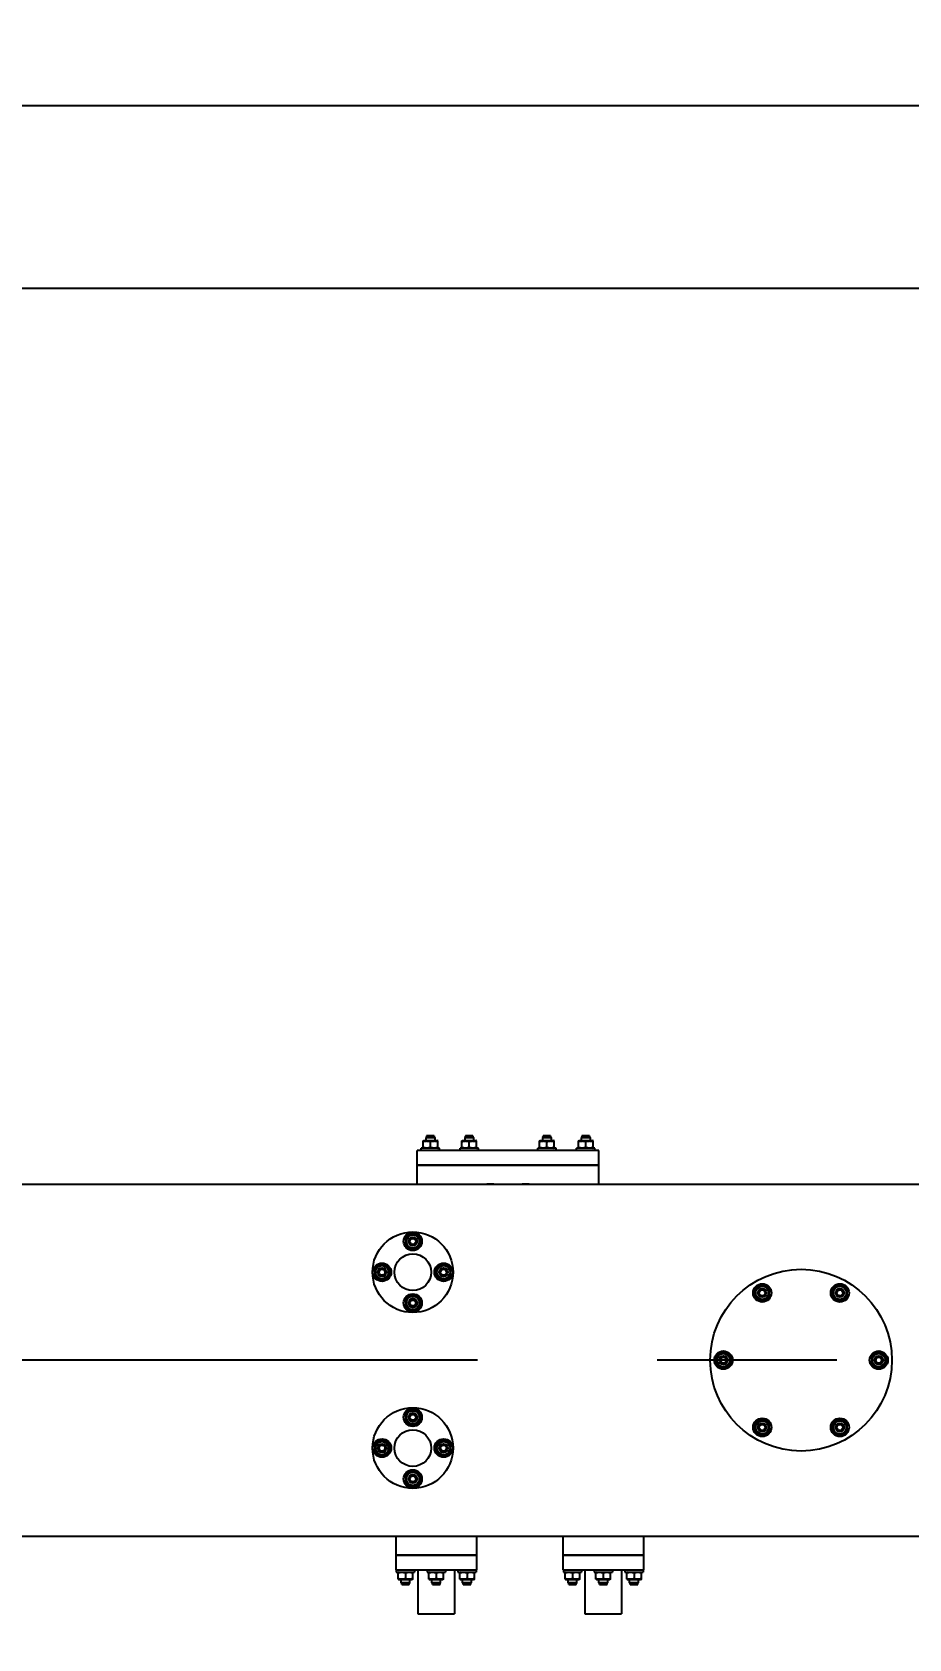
# Model space of a CAD drawing. Header units: millimetres. Extents: x 0 to 1189, y 0 to 841.
# Drawn here: x 299.41 to 323.35, y 691.58 to 735.43 of the extents above; entities that cross this region are included whole.
import ezdxf

# ---------------------------------------------------------------- set-up
doc = ezdxf.new("R2010")
doc.units = ezdxf.units.MM
doc.header["$LTSCALE"] = 65.395
doc.linetypes.add('CENTER', pattern=[0.6, 0.375, -0.075, 0.075, -0.075])
doc.layers.get('0').update_dxf_attribs({"linetype": 'CONTINUOUS'})
for name, color, linetype in [('ALL_AXIS', 7, 'CONTINUOUS'), ('ALL_CHAMFER', 7, 'CONTINUOUS'), ('ALL_DIMENSIONS', 7, 'CONTINUOUS'), ('ALL_ROUND', 7, 'CONTINUOUS')]:
    doc.layers.add(name, color=color, linetype=linetype)
doc.styles.get("Standard").update_dxf_attribs({"font": 'txt', "width": 0.7})
doc.dimstyles.new('DIMSTYLE_2', dxfattribs={"dimtxt": 3.5, "dimasz": 3, "dimexe": 0.18, "dimexo": 0.0625, "dimgap": 0.09, "dimtad": 1, "dimlfac": 25, "dimdsep": 46, "dimtxsty": 'STANDARD', "dimblk": '_FILLED', "dimblk1": '_FILLED', "dimblk2": '_FILLED', "dimcen": 0.09, "dimadec": 0, "dimazin": 0, "dimtp": 2, "dimtm": 2, "dimtfac": 1, "dimtofl": 0, "dimtmove": 0, "dimatfit": 3, "dimldrblk": '_FILLED', "dimfxl": 1, "dimtolj": 1, "dimarcsym": 0})

# ---------------------------------------------------------------- blocks, each defined once
blk = doc.blocks.new('_FILLED')
at = {"color": 0, "linetype": 'BYBLOCK'}
blk.add_solid([(0, 0), (-1, 0.167), (-1, -0.167)], dxfattribs=at)
blk = doc.blocks.new('*D1')
at = {"layer": 'ALL_DIMENSIONS', "color": 2, "linetype": 'CONTINUOUS'}
for p, q in [((111.762, 705.039), (111.762, 735.427)), ((976.89, 705.039), (976.89, 735.427)), ((111.762, 733.427), (544.326, 733.427)), ((976.89, 733.427), (544.326, 733.427))]:
    blk.add_line(p, q, dxfattribs=at)
at = {"layer": 'ALL_DIMENSIONS', "color": 2, "linetype": 'CONTINUOUS', "xscale": 3, "yscale": 3, "zscale": 3, "rotation": 180}
blk.add_blockref('_FILLED', (111.762, 733.427), dxfattribs=at)
at = {"layer": 'ALL_DIMENSIONS', "color": 2, "linetype": 'CONTINUOUS', "xscale": 3, "yscale": 3, "zscale": 3}
blk.add_blockref('_FILLED', (976.89, 733.427), dxfattribs=at)
blk = doc.blocks.new('*D4')
at = {"layer": 'ALL_DIMENSIONS', "color": 2, "linetype": 'CONTINUOUS'}
for p, q in [((132.402, 666.841), (132.402, 730.427)), ((452.402, 694.115), (452.402, 730.427)), ((132.402, 728.427), (292.402, 728.427)), ((452.402, 728.427), (292.402, 728.427))]:
    blk.add_line(p, q, dxfattribs=at)
at = {"layer": 'ALL_DIMENSIONS', "color": 2, "linetype": 'CONTINUOUS', "xscale": 3, "yscale": 3, "zscale": 3, "rotation": 180}
blk.add_blockref('_FILLED', (132.402, 728.427), dxfattribs=at)
at = {"layer": 'ALL_DIMENSIONS', "color": 2, "linetype": 'CONTINUOUS', "xscale": 3, "yscale": 3, "zscale": 3}
blk.add_blockref('_FILLED', (452.402, 728.427), dxfattribs=at)

msp = doc.modelspace()

# ---------------------------------------------------------------- linework, layer by layer
at = {"color": 7, "linetype": 'CONTINUOUS'}
for p, q in [((310.08175677, 705.16758161), (310.10175857, 705.17912965)), ((310.08175857, 704.98267666), (310.08175857, 705.16758265)), ((310.10175996, 705.17912965), (310.46175719, 705.17912965)), ((310.38443807, 705.30712965), (310.17907908, 705.30712965)), ((310.28175857, 705.00053994), (310.28175857, 705.14971937)), ((310.48176038, 705.16758161), (310.46175857, 705.17912965)), ((310.48175857, 704.98267666), (310.48175857, 705.16758265)), ((311.14175677, 705.16758161), (311.16175857, 705.17912965)), ((311.14175857, 704.98267666), (311.14175857, 705.16758265)), ((311.16175996, 705.17912965), (311.52175719, 705.17912965)), ((311.44443807, 705.30712965), (311.23907908, 705.30712965)), ((311.34175857, 705.00053994), (311.34175857, 705.14971937)), ((311.54176038, 705.16758161), (311.52175857, 705.17912965)), ((311.54175857, 704.98267666), (311.54175857, 705.16758265)), ((313.26175677, 705.16758161), (313.28175857, 705.17912965)), ((313.26175857, 704.98267666), (313.26175857, 705.16758265)), ((313.28175996, 705.17912965), (313.64175719, 705.17912965)), ((313.56443807, 705.30712965), (313.35907908, 705.30712965)), ((313.46175857, 705.00053994), (313.46175857, 705.14971937)), ((313.66176038, 705.16758161), (313.64175857, 705.17912965)), ((313.66175857, 704.98267666), (313.66175857, 705.16758265)), ((314.32175677, 705.16758161), (314.34175857, 705.17912965)), ((314.32175857, 704.98267666), (314.32175857, 705.16758265)), ((314.34175996, 705.17912965), (314.70175719, 705.17912965)), ((314.62443807, 705.30712965), (314.41907908, 705.30712965)), ((314.52175857, 705.00053994), (314.52175857, 705.14971937)), ((314.72176038, 705.16758161), (314.70175857, 705.17912965)), ((314.72175857, 704.98267666), (314.72175857, 705.16758265)), ((310.10175857, 704.97112965), (310.08175857, 704.98267666)), ((310.46175857, 704.97112965), (310.48175857, 704.98267666)), ((311.16175857, 704.97112965), (311.14175857, 704.98267666)), ((311.52175857, 704.97112965), (311.54175857, 704.98267666)), ((313.28175857, 704.97112965), (313.26175857, 704.98267666)), ((313.64175857, 704.97112965), (313.66175857, 704.98267666)), ((314.34175857, 704.97112965), (314.32175857, 704.98267666)), ((314.70175857, 704.97112965), (314.72175857, 704.98267666)), ((309.92177878, 704.50712965), (314.88173837, 704.50712965)), ((296.40175857, 703.98712965), (310.50768936, 703.98712965)), ((314.29582779, 703.98712965), (345.56175857, 703.98712965)), ((309.80175857, 702.65806976), (309.60175857, 702.54259971)), ((309.60175857, 702.54259971), (309.60175857, 702.3116596)), ((310.00175857, 702.54259971), (309.80175857, 702.65806976)), ((310.00175857, 702.3116596), (310.00175857, 702.54259971)), ((309.60175857, 702.3116596), (309.80175857, 702.19618955)), ((309.80175857, 702.19618955), (310.00175857, 702.3116596)), ((308.96175857, 701.81806976), (308.76175857, 701.70259971)), ((308.76175857, 701.70259971), (308.76175857, 701.4716596)), ((309.16175857, 701.70259971), (308.96175857, 701.81806976)), ((309.16175857, 701.4716596), (309.16175857, 701.70259971)), ((310.64175857, 701.81806976), (310.44175857, 701.70259971)), ((310.44175857, 701.70259971), (310.44175857, 701.4716596)), ((310.84175857, 701.70259971), (310.64175857, 701.81806976)), ((310.84175857, 701.4716596), (310.84175857, 701.70259971)), ((308.76175857, 701.4716596), (308.96175857, 701.35618955)), ((308.96175857, 701.35618955), (309.16175857, 701.4716596)), ((310.44175857, 701.4716596), (310.64175857, 701.35618955)), ((310.64175857, 701.35618955), (310.84175857, 701.4716596)), ((319.34175857, 701.25404362), (319.14175857, 701.13857356)), ((319.14175857, 701.13857356), (319.14175857, 700.90763346)), ((319.54175857, 701.13857356), (319.34175857, 701.25404362)), ((319.54175857, 700.90763346), (319.54175857, 701.13857356)), ((321.46175857, 701.25404362), (321.26175857, 701.13857356)), ((321.26175857, 701.13857356), (321.26175857, 700.90763346)), ((321.66175857, 701.13857356), (321.46175857, 701.25404362)), ((321.66175857, 700.90763346), (321.66175857, 701.13857356)), ((309.80175857, 700.97806976), (309.60175857, 700.86259971)), ((309.60175857, 700.86259971), (309.60175857, 700.6316596)), ((310.00175857, 700.86259971), (309.80175857, 700.97806976)), ((310.00175857, 700.6316596), (310.00175857, 700.86259971)), ((319.14175857, 700.90763346), (319.34175857, 700.7921634)), ((319.34175857, 700.7921634), (319.54175857, 700.90763346)), ((321.26175857, 700.90763346), (321.46175857, 700.7921634)), ((321.46175857, 700.7921634), (321.66175857, 700.90763346)), ((309.60175857, 700.6316596), (309.80175857, 700.51618955)), ((309.80175857, 700.51618955), (310.00175857, 700.6316596)), ((318.28175857, 699.41806976), (318.08175857, 699.30259971)), ((318.48175857, 699.30259971), (318.28175857, 699.41806976)), ((322.52175857, 699.41806976), (322.32175857, 699.30259971)), ((322.72175857, 699.30259971), (322.52175857, 699.41806976)), ((318.08175857, 699.30259971), (318.08175857, 699.0716596)), ((318.08175857, 699.0716596), (318.28175857, 698.95618955)), ((318.28175857, 698.95618955), (318.48175857, 699.0716596)), ((318.48175857, 699.0716596), (318.48175857, 699.30259971)), ((322.32175857, 699.30259971), (322.32175857, 699.0716596)), ((322.32175857, 699.0716596), (322.52175857, 698.95618955)), ((322.52175857, 698.95618955), (322.72175857, 699.0716596)), ((322.72175857, 699.0716596), (322.72175857, 699.30259971)), ((309.80175857, 697.85806976), (309.60175857, 697.74259971)), ((309.60175857, 697.74259971), (309.60175857, 697.5116596)), ((310.00175857, 697.74259971), (309.80175857, 697.85806976)), ((310.00175857, 697.5116596), (310.00175857, 697.74259971)), ((309.60175857, 697.5116596), (309.80175857, 697.39618955)), ((309.80175857, 697.39618955), (310.00175857, 697.5116596)), ((319.34175857, 697.5820959), (319.14175857, 697.46662585)), ((319.14175857, 697.46662585), (319.14175857, 697.23568574)), ((319.14175857, 697.23568574), (319.34175857, 697.12021569)), ((319.54175857, 697.46662585), (319.34175857, 697.5820959)), ((319.34175857, 697.12021569), (319.54175857, 697.23568574)), ((319.54175857, 697.23568574), (319.54175857, 697.46662585)), ((321.46175857, 697.5820959), (321.26175857, 697.46662585)), ((321.26175857, 697.46662585), (321.26175857, 697.23568574)), ((321.26175857, 697.23568574), (321.46175857, 697.12021569)), ((321.66175857, 697.46662585), (321.46175857, 697.5820959)), ((321.46175857, 697.12021569), (321.66175857, 697.23568574)), ((321.66175857, 697.23568574), (321.66175857, 697.46662585)), ((308.96175857, 697.01806976), (308.76175857, 696.90259971)), ((308.76175857, 696.90259971), (308.76175857, 696.6716596)), ((309.16175857, 696.90259971), (308.96175857, 697.01806976)), ((309.16175857, 696.6716596), (309.16175857, 696.90259971)), ((310.64175857, 697.01806976), (310.44175857, 696.90259971)), ((310.44175857, 696.90259971), (310.44175857, 696.6716596)), ((310.84175857, 696.90259971), (310.64175857, 697.01806976)), ((310.84175857, 696.6716596), (310.84175857, 696.90259971)), ((308.76175857, 696.6716596), (308.96175857, 696.55618955)), ((308.96175857, 696.55618955), (309.16175857, 696.6716596)), ((310.44175857, 696.6716596), (310.64175857, 696.55618955)), ((310.64175857, 696.55618955), (310.84175857, 696.6716596)), ((309.80175857, 696.17806976), (309.60175857, 696.06259971)), ((309.60175857, 696.06259971), (309.60175857, 695.8316596)), ((310.00175857, 696.06259971), (309.80175857, 696.17806976)), ((310.00175857, 695.8316596), (310.00175857, 696.06259971)), ((309.60175857, 695.8316596), (309.80175857, 695.71618955)), ((309.80175857, 695.71618955), (310.00175857, 695.8316596)), ((311.54174961, 693.86712965), (309.34176753, 693.86712965)), ((316.10174961, 693.86712965), (313.90176753, 693.86712965)), ((309.40175677, 693.2066777), (309.42175857, 693.19512965)), ((309.42175857, 693.40312965), (309.40175857, 693.39158265)), ((309.40175857, 693.20667666), (309.40175857, 693.39158265)), ((309.60175857, 693.37371937), (309.60175857, 693.22453994)), ((309.78175857, 693.40312965), (309.80175857, 693.39158265)), ((309.80176038, 693.2066777), (309.78175857, 693.19512965)), ((309.80175857, 693.20667666), (309.80175857, 693.39158265)), ((310.24175677, 693.2066777), (310.26175857, 693.19512965)), ((310.26175857, 693.40312965), (310.24175857, 693.39158265)), ((310.24175857, 693.20667666), (310.24175857, 693.39158265)), ((310.44175857, 693.37371937), (310.44175857, 693.22453994)), ((310.62175857, 693.40312965), (310.64175857, 693.39158265)), ((310.64176038, 693.2066777), (310.62175857, 693.19512965)), ((310.64175857, 693.20667666), (310.64175857, 693.39158265)), ((311.08175677, 693.2066777), (311.10175857, 693.19512965)), ((311.10175857, 693.40312965), (311.08175857, 693.39158265)), ((311.08175857, 693.20667666), (311.08175857, 693.39158265)), ((311.28175857, 693.37371937), (311.28175857, 693.22453994)), ((311.46175857, 693.40312965), (311.48175857, 693.39158265)), ((311.48176038, 693.2066777), (311.46175857, 693.19512965)), ((311.48175857, 693.20667666), (311.48175857, 693.39158265)), ((313.96175677, 693.2066777), (313.98175857, 693.19512965)), ((313.98175857, 693.40312965), (313.96175857, 693.39158265)), ((313.96175857, 693.20667666), (313.96175857, 693.39158265)), ((314.16175857, 693.37371937), (314.16175857, 693.22453994)), ((314.34175857, 693.40312965), (314.36175857, 693.39158265)), ((314.36176038, 693.2066777), (314.34175857, 693.19512965)), ((314.36175857, 693.20667666), (314.36175857, 693.39158265)), ((314.80175677, 693.2066777), (314.82175857, 693.19512965)), ((314.82175857, 693.40312965), (314.80175857, 693.39158265)), ((314.80175857, 693.20667666), (314.80175857, 693.39158265)), ((315.00175857, 693.37371937), (315.00175857, 693.22453994)), ((315.18175857, 693.40312965), (315.20175857, 693.39158265)), ((315.20176038, 693.2066777), (315.18175857, 693.19512965)), ((315.20175857, 693.20667666), (315.20175857, 693.39158265)), ((315.64175677, 693.2066777), (315.66175857, 693.19512965)), ((315.66175857, 693.40312965), (315.64175857, 693.39158265)), ((315.64175857, 693.20667666), (315.64175857, 693.39158265)), ((315.84175857, 693.37371937), (315.84175857, 693.22453994)), ((316.02175857, 693.40312965), (316.04175857, 693.39158265)), ((316.04176038, 693.2066777), (316.02175857, 693.19512965)), ((316.04175857, 693.20667666), (316.04175857, 693.39158265)), ((309.78175719, 693.19512965), (309.42175996, 693.19512965)), ((309.49907908, 693.06712965), (309.70443807, 693.06712965)), ((310.62175719, 693.19512965), (310.26175996, 693.19512965)), ((310.33907908, 693.06712965), (310.54443807, 693.06712965)), ((311.46175719, 693.19512965), (311.10175996, 693.19512965)), ((311.17907908, 693.06712965), (311.38443807, 693.06712965)), ((314.34175719, 693.19512965), (313.98175996, 693.19512965)), ((314.05907908, 693.06712965), (314.26443807, 693.06712965)), ((315.18175719, 693.19512965), (314.82175996, 693.19512965)), ((314.89907908, 693.06712965), (315.10443807, 693.06712965)), ((316.02175719, 693.19512965), (315.66175996, 693.19512965)), ((315.73907908, 693.06712965), (315.94443807, 693.06712965))]:
    msp.add_line(p, q, dxfattribs=at)
at = {"color": 2, "linetype": 'CONTINUOUS'}
for p, q in [((310.17907908, 705.30712965), (310.17907908, 705.28445016)), ((310.38443807, 705.30712965), (310.38443807, 705.28445016)), ((311.23907908, 705.30712965), (311.23907908, 705.28445016)), ((311.44443807, 705.30712965), (311.44443807, 705.28445016)), ((313.35907908, 705.30712965), (313.35907908, 705.28445016)), ((313.56443807, 705.30712965), (313.56443807, 705.28445016)), ((314.41907908, 705.30712965), (314.41907908, 705.28445016)), ((314.62443807, 705.30712965), (314.62443807, 705.28445016)), ((309.49907908, 693.06712965), (309.49907908, 693.08980915)), ((309.70443807, 693.06712965), (309.70443807, 693.08980915)), ((310.33907908, 693.06712965), (310.33907908, 693.08980915)), ((310.54443807, 693.06712965), (310.54443807, 693.08980915)), ((311.17907908, 693.06712965), (311.17907908, 693.08980915)), ((311.38443807, 693.06712965), (311.38443807, 693.08980915)), ((314.05907908, 693.06712965), (314.05907908, 693.08980915)), ((314.26443807, 693.06712965), (314.26443807, 693.08980915)), ((314.89907908, 693.06712965), (314.89907908, 693.08980915)), ((315.10443807, 693.06712965), (315.10443807, 693.08980915)), ((315.73907908, 693.06712965), (315.73907908, 693.08980915)), ((315.94443807, 693.06712965), (315.94443807, 693.08980915))]:
    msp.add_line(p, q, dxfattribs=at)
at = {"color": 7, "linetype": 'CONTINUOUS'}
for points in [[(310.08175857, 705.14971937), (310.09228277, 705.15308744), (310.10262009, 705.15610057), (310.1127462, 705.15875573), (310.12273409, 705.16106201), (310.13264158, 705.16303023), (310.14248981, 705.16465218), (310.15231803, 705.16592604), (310.16212971, 705.16684352), (310.17194262, 705.16739617), (310.18175312, 705.16758265), (310.19156284, 705.16739662), (310.20137375, 705.16684454), (310.21118225, 705.16592795), (310.22100673, 705.16465522), (310.23085145, 705.16303461), (310.24075518, 705.161068), (310.25073589, 705.15876463), (310.26086033, 705.15611074), (310.27121031, 705.15309432), (310.28175857, 705.14971937)], [(310.28175857, 705.14971937), (310.29345671, 705.15344537), (310.30492562, 705.15673159), (310.31613046, 705.15957397), (310.32717573, 705.1619847), (310.33814885, 705.16397936), (310.34906613, 705.16554375), (310.35997342, 705.16667171), (310.37086945, 705.16735468), (310.38176964, 705.16758069), (310.39266971, 705.16735376), (310.4035655, 705.16666988), (310.41447202, 705.16554115), (310.42538761, 705.16397621), (310.43635807, 705.16198136), (310.44739919, 705.15957105), (310.45859944, 705.15672945), (310.47006428, 705.15344418), (310.48175857, 705.14971937)], [(311.14175857, 705.14971937), (311.15228277, 705.15308744), (311.16262009, 705.15610057), (311.1727462, 705.15875573), (311.18273409, 705.16106201), (311.19264158, 705.16303023), (311.20248981, 705.16465218), (311.21231803, 705.16592604), (311.22212971, 705.16684352), (311.23194262, 705.16739617), (311.24175312, 705.16758265), (311.25156284, 705.16739662), (311.26137375, 705.16684454), (311.27118225, 705.16592795), (311.28100673, 705.16465522), (311.29085145, 705.16303461), (311.30075518, 705.161068), (311.31073589, 705.15876463), (311.32086033, 705.15611074), (311.33121031, 705.15309432), (311.34175857, 705.14971937)], [(311.34175857, 705.14971937), (311.35345671, 705.15344537), (311.36492562, 705.15673159), (311.37613046, 705.15957397), (311.38717573, 705.1619847), (311.39814885, 705.16397936), (311.40906613, 705.16554375), (311.41997342, 705.16667171), (311.43086945, 705.16735468), (311.44176964, 705.16758069), (311.45266971, 705.16735376), (311.4635655, 705.16666988), (311.47447202, 705.16554115), (311.48538761, 705.16397621), (311.49635807, 705.16198136), (311.50739919, 705.15957105), (311.51859944, 705.15672945), (311.53006428, 705.15344418), (311.54175857, 705.14971937)], [(313.26175857, 705.14971937), (313.27228277, 705.15308744), (313.28262009, 705.15610057), (313.2927462, 705.15875573), (313.30273409, 705.16106201), (313.31264158, 705.16303023), (313.32248981, 705.16465218), (313.33231803, 705.16592604), (313.34212971, 705.16684352), (313.35194262, 705.16739617), (313.36175312, 705.16758265), (313.37156284, 705.16739662), (313.38137375, 705.16684454), (313.39118225, 705.16592795), (313.40100673, 705.16465522), (313.41085145, 705.16303461), (313.42075518, 705.161068), (313.43073589, 705.15876463), (313.44086033, 705.15611074), (313.45121031, 705.15309432), (313.46175857, 705.14971937)], [(313.46175857, 705.14971937), (313.47345671, 705.15344537), (313.48492562, 705.15673159), (313.49613046, 705.15957397), (313.50717573, 705.1619847), (313.51814885, 705.16397936), (313.52906613, 705.16554375), (313.53997342, 705.16667171), (313.55086945, 705.16735468), (313.56176964, 705.16758069), (313.57266971, 705.16735376), (313.5835655, 705.16666988), (313.59447202, 705.16554115), (313.60538761, 705.16397621), (313.61635807, 705.16198136), (313.62739919, 705.15957105), (313.63859944, 705.15672945), (313.65006428, 705.15344418), (313.66175857, 705.14971937)], [(314.32175857, 705.14971937), (314.33228277, 705.15308744), (314.34262009, 705.15610057), (314.3527462, 705.15875573), (314.36273409, 705.16106201), (314.37264158, 705.16303023), (314.38248981, 705.16465218), (314.39231803, 705.16592604), (314.40212971, 705.16684352), (314.41194262, 705.16739617), (314.42175312, 705.16758265), (314.43156284, 705.16739662), (314.44137375, 705.16684454), (314.45118225, 705.16592795), (314.46100673, 705.16465522), (314.47085145, 705.16303461), (314.48075518, 705.161068), (314.49073589, 705.15876463), (314.50086033, 705.15611074), (314.51121031, 705.15309432), (314.52175857, 705.14971937)], [(314.52175857, 705.14971937), (314.53345671, 705.15344537), (314.54492562, 705.15673159), (314.55613046, 705.15957397), (314.56717573, 705.1619847), (314.57814885, 705.16397936), (314.58906613, 705.16554375), (314.59997342, 705.16667171), (314.61086945, 705.16735468), (314.62176964, 705.16758069), (314.63266971, 705.16735376), (314.6435655, 705.16666988), (314.65447202, 705.16554115), (314.66538761, 705.16397621), (314.67635807, 705.16198136), (314.68739919, 705.15957105), (314.69859944, 705.15672945), (314.71006428, 705.15344418), (314.72175857, 705.14971937)], [(310.08175857, 705.00053994), (310.09489992, 704.9963781), (310.10776974, 704.99277084), (310.12032232, 704.98972203), (310.13269478, 704.98722004), (310.14500562, 704.98524766), (310.15726493, 704.98382553), (310.16952502, 704.98296692), (310.18177772, 704.98267666), (310.19402996, 704.98296869), (310.20628868, 704.98382893), (310.21854608, 704.98525248), (310.2308534, 704.98722568), (310.24321917, 704.98972739), (310.25576371, 704.99277511), (310.26862557, 704.9963806), (310.28175857, 705.00053994)], [(310.28175857, 705.00053994), (310.29489992, 704.9963781), (310.30776974, 704.99277084), (310.32032232, 704.98972203), (310.33269478, 704.98722004), (310.34500562, 704.98524766), (310.35726493, 704.98382553), (310.36952502, 704.98296692), (310.38177772, 704.98267666), (310.39402996, 704.98296869), (310.40628868, 704.98382893), (310.41854608, 704.98525248), (310.4308534, 704.98722568), (310.44321917, 704.98972739), (310.45576371, 704.99277511), (310.46862557, 704.9963806), (310.48175857, 705.00053994)], [(311.14175857, 705.00053994), (311.15489992, 704.9963781), (311.16776974, 704.99277084), (311.18032232, 704.98972203), (311.19269478, 704.98722004), (311.20500562, 704.98524766), (311.21726493, 704.98382553), (311.22952502, 704.98296692), (311.24177772, 704.98267666), (311.25402996, 704.98296869), (311.26628868, 704.98382893), (311.27854608, 704.98525248), (311.2908534, 704.98722568), (311.30321917, 704.98972739), (311.31576371, 704.99277511), (311.32862557, 704.9963806), (311.34175857, 705.00053994)], [(311.34175857, 705.00053994), (311.35489992, 704.9963781), (311.36776974, 704.99277084), (311.38032232, 704.98972203), (311.39269478, 704.98722004), (311.40500562, 704.98524766), (311.41726493, 704.98382553), (311.42952502, 704.98296692), (311.44177772, 704.98267666), (311.45402996, 704.98296869), (311.46628868, 704.98382893), (311.47854608, 704.98525248), (311.4908534, 704.98722568), (311.50321917, 704.98972739), (311.51576371, 704.99277511), (311.52862557, 704.9963806), (311.54175857, 705.00053994)], [(313.26175857, 705.00053994), (313.27489992, 704.9963781), (313.28776974, 704.99277084), (313.30032232, 704.98972203), (313.31269478, 704.98722004), (313.32500562, 704.98524766), (313.33726493, 704.98382553), (313.34952502, 704.98296692), (313.36177772, 704.98267666), (313.37402996, 704.98296869), (313.38628868, 704.98382893), (313.39854608, 704.98525248), (313.4108534, 704.98722568), (313.42321917, 704.98972739), (313.43576371, 704.99277511), (313.44862557, 704.9963806), (313.46175857, 705.00053994)], [(313.46175857, 705.00053994), (313.47489992, 704.9963781), (313.48776974, 704.99277084), (313.50032232, 704.98972203), (313.51269478, 704.98722004), (313.52500562, 704.98524766), (313.53726493, 704.98382553), (313.54952502, 704.98296692), (313.56177772, 704.98267666), (313.57402996, 704.98296869), (313.58628868, 704.98382893), (313.59854608, 704.98525248), (313.6108534, 704.98722568), (313.62321917, 704.98972739), (313.63576371, 704.99277511), (313.64862557, 704.9963806), (313.66175857, 705.00053994)], [(314.32175857, 705.00053994), (314.33489992, 704.9963781), (314.34776974, 704.99277084), (314.36032232, 704.98972203), (314.37269478, 704.98722004), (314.38500562, 704.98524766), (314.39726493, 704.98382553), (314.40952502, 704.98296692), (314.42177772, 704.98267666), (314.43402996, 704.98296869), (314.44628868, 704.98382893), (314.45854608, 704.98525248), (314.4708534, 704.98722568), (314.48321917, 704.98972739), (314.49576371, 704.99277511), (314.50862557, 704.9963806), (314.52175857, 705.00053994)], [(314.52175857, 705.00053994), (314.53489992, 704.9963781), (314.54776974, 704.99277084), (314.56032232, 704.98972203), (314.57269478, 704.98722004), (314.58500562, 704.98524766), (314.59726493, 704.98382553), (314.60952502, 704.98296692), (314.62177772, 704.98267666), (314.63402996, 704.98296869), (314.64628868, 704.98382893), (314.65854608, 704.98525248), (314.6708534, 704.98722568), (314.68321917, 704.98972739), (314.69576371, 704.99277511), (314.70862557, 704.9963806), (314.72175857, 705.00053994)], [(312.59999536, 703.9822303), (312.40083074, 703.98094426), (312.20187231, 703.9822519), (312.01164318, 703.98522479), (311.82730231, 703.98712965)], [(312.97621484, 703.98712965), (312.79084305, 703.98521296), (312.59999536, 703.9822303)], [(309.60175857, 693.37371937), (309.58861722, 693.37788121), (309.57574741, 693.38148847), (309.56319482, 693.38453728), (309.55082237, 693.38703927), (309.53851153, 693.38901164), (309.52625222, 693.39043378), (309.51399213, 693.39129239), (309.50173943, 693.39158265), (309.48948719, 693.39129061), (309.47722847, 693.39043037), (309.46497107, 693.38900682), (309.45266375, 693.38703362), (309.44029798, 693.38453192), (309.42775344, 693.3814842), (309.41489158, 693.37787871), (309.40175857, 693.37371937)], [(309.60175857, 693.22453994), (309.59006044, 693.22081394), (309.57859153, 693.21752772), (309.56738669, 693.21468534), (309.55634142, 693.21227461), (309.5453683, 693.21027995), (309.53445102, 693.20871556), (309.52354373, 693.20758759), (309.5126477, 693.20690463), (309.50174751, 693.20667862), (309.49084744, 693.20690555), (309.47995165, 693.20758942), (309.46904513, 693.20871815), (309.45812954, 693.21028309), (309.44715907, 693.21227794), (309.43611796, 693.21468826), (309.42491771, 693.21752986), (309.41345286, 693.22081513), (309.40175857, 693.22453994)], [(309.80175857, 693.37371937), (309.78861722, 693.37788121), (309.77574741, 693.38148847), (309.76319482, 693.38453728), (309.75082237, 693.38703927), (309.73851153, 693.38901164), (309.72625222, 693.39043378), (309.71399213, 693.39129239), (309.70173943, 693.39158265), (309.68948719, 693.39129061), (309.67722847, 693.39043037), (309.66497107, 693.38900682), (309.65266375, 693.38703362), (309.64029798, 693.38453192), (309.62775344, 693.3814842), (309.61489158, 693.37787871), (309.60175857, 693.37371937)], [(309.80175857, 693.22453994), (309.79123438, 693.22117187), (309.78089706, 693.21815874), (309.77077095, 693.21550358), (309.76078306, 693.2131973), (309.75087557, 693.21122908), (309.74102733, 693.20960712), (309.73119912, 693.20833326), (309.72138744, 693.20741579), (309.71157453, 693.20686313), (309.70176403, 693.20667666), (309.69195431, 693.20686268), (309.6821434, 693.20741476), (309.6723349, 693.20833135), (309.66251042, 693.20960408), (309.6526657, 693.2112247), (309.64276196, 693.2131913), (309.63278125, 693.21549467), (309.62265682, 693.21814856), (309.61230684, 693.22116499), (309.60175857, 693.22453994)], [(310.44175857, 693.37371937), (310.42861722, 693.37788121), (310.41574741, 693.38148847), (310.40319482, 693.38453728), (310.39082237, 693.38703927), (310.37851153, 693.38901164), (310.36625222, 693.39043378), (310.35399213, 693.39129239), (310.34173943, 693.39158265), (310.32948719, 693.39129061), (310.31722847, 693.39043037), (310.30497107, 693.38900682), (310.29266375, 693.38703362), (310.28029798, 693.38453192), (310.26775344, 693.3814842), (310.25489158, 693.37787871), (310.24175857, 693.37371937)], [(310.44175857, 693.22453994), (310.43006044, 693.22081394), (310.41859153, 693.21752772), (310.40738669, 693.21468534), (310.39634142, 693.21227461), (310.3853683, 693.21027995), (310.37445102, 693.20871556), (310.36354373, 693.20758759), (310.3526477, 693.20690463), (310.34174751, 693.20667862), (310.33084744, 693.20690555), (310.31995165, 693.20758942), (310.30904513, 693.20871815), (310.29812954, 693.21028309), (310.28715907, 693.21227794), (310.27611796, 693.21468826), (310.26491771, 693.21752986), (310.25345286, 693.22081513), (310.24175857, 693.22453994)], [(310.64175857, 693.37371937), (310.62861722, 693.37788121), (310.61574741, 693.38148847), (310.60319482, 693.38453728), (310.59082237, 693.38703927), (310.57851153, 693.38901164), (310.56625222, 693.39043378), (310.55399213, 693.39129239), (310.54173943, 693.39158265), (310.52948719, 693.39129061), (310.51722847, 693.39043037), (310.50497107, 693.38900682), (310.49266375, 693.38703362), (310.48029798, 693.38453192), (310.46775344, 693.3814842), (310.45489158, 693.37787871), (310.44175857, 693.37371937)], [(310.64175857, 693.22453994), (310.63123438, 693.22117187), (310.62089706, 693.21815874), (310.61077095, 693.21550358), (310.60078306, 693.2131973), (310.59087557, 693.21122908), (310.58102733, 693.20960712), (310.57119912, 693.20833326), (310.56138744, 693.20741579), (310.55157453, 693.20686313), (310.54176403, 693.20667666), (310.53195431, 693.20686268), (310.5221434, 693.20741476), (310.5123349, 693.20833135), (310.50251042, 693.20960408), (310.4926657, 693.2112247), (310.48276196, 693.2131913), (310.47278125, 693.21549467), (310.46265682, 693.21814856), (310.45230684, 693.22116499), (310.44175857, 693.22453994)], [(311.28175857, 693.37371937), (311.26861722, 693.37788121), (311.25574741, 693.38148847), (311.24319482, 693.38453728), (311.23082237, 693.38703927), (311.21851153, 693.38901164), (311.20625222, 693.39043378), (311.19399213, 693.39129239), (311.18173943, 693.39158265), (311.16948719, 693.39129061), (311.15722847, 693.39043037), (311.14497107, 693.38900682), (311.13266375, 693.38703362), (311.12029798, 693.38453192), (311.10775344, 693.3814842), (311.09489158, 693.37787871), (311.08175857, 693.37371937)], [(311.28175857, 693.22453994), (311.27006044, 693.22081394), (311.25859153, 693.21752772), (311.24738669, 693.21468534), (311.23634142, 693.21227461), (311.2253683, 693.21027995), (311.21445102, 693.20871556), (311.20354373, 693.20758759), (311.1926477, 693.20690463), (311.18174751, 693.20667862), (311.17084744, 693.20690555), (311.15995165, 693.20758942), (311.14904513, 693.20871815), (311.13812954, 693.21028309), (311.12715907, 693.21227794), (311.11611796, 693.21468826), (311.10491771, 693.21752986), (311.09345286, 693.22081513), (311.08175857, 693.22453994)], [(311.48175857, 693.37371937), (311.46861722, 693.37788121), (311.45574741, 693.38148847), (311.44319482, 693.38453728), (311.43082237, 693.38703927), (311.41851153, 693.38901164), (311.40625222, 693.39043378), (311.39399213, 693.39129239), (311.38173943, 693.39158265), (311.36948719, 693.39129061), (311.35722847, 693.39043037), (311.34497107, 693.38900682), (311.33266375, 693.38703362), (311.32029798, 693.38453192), (311.30775344, 693.3814842), (311.29489158, 693.37787871), (311.28175857, 693.37371937)], [(311.48175857, 693.22453994), (311.47123438, 693.22117187), (311.46089706, 693.21815874), (311.45077095, 693.21550358), (311.44078306, 693.2131973), (311.43087557, 693.21122908), (311.42102733, 693.20960712), (311.41119912, 693.20833326), (311.40138744, 693.20741579), (311.39157453, 693.20686313), (311.38176403, 693.20667666), (311.37195431, 693.20686268), (311.3621434, 693.20741476), (311.3523349, 693.20833135), (311.34251042, 693.20960408), (311.3326657, 693.2112247), (311.32276196, 693.2131913), (311.31278125, 693.21549467), (311.30265682, 693.21814856), (311.29230684, 693.22116499), (311.28175857, 693.22453994)], [(314.16175857, 693.37371937), (314.14861722, 693.37788121), (314.13574741, 693.38148847), (314.12319482, 693.38453728), (314.11082237, 693.38703927), (314.09851153, 693.38901164), (314.08625222, 693.39043378), (314.07399213, 693.39129239), (314.06173943, 693.39158265), (314.04948719, 693.39129061), (314.03722847, 693.39043037), (314.02497107, 693.38900682), (314.01266375, 693.38703362), (314.00029798, 693.38453192), (313.98775344, 693.3814842), (313.97489158, 693.37787871), (313.96175857, 693.37371937)], [(314.16175857, 693.22453994), (314.15006044, 693.22081394), (314.13859153, 693.21752772), (314.12738669, 693.21468534), (314.11634142, 693.21227461), (314.1053683, 693.21027995), (314.09445102, 693.20871556), (314.08354373, 693.20758759), (314.0726477, 693.20690463), (314.06174751, 693.20667862), (314.05084744, 693.20690555), (314.03995165, 693.20758942), (314.02904513, 693.20871815), (314.01812954, 693.21028309), (314.00715907, 693.21227794), (313.99611796, 693.21468826), (313.98491771, 693.21752986), (313.97345286, 693.22081513), (313.96175857, 693.22453994)], [(314.36175857, 693.37371937), (314.34861722, 693.37788121), (314.33574741, 693.38148847), (314.32319482, 693.38453728), (314.31082237, 693.38703927), (314.29851153, 693.38901164), (314.28625222, 693.39043378), (314.27399213, 693.39129239), (314.26173943, 693.39158265), (314.24948719, 693.39129061), (314.23722847, 693.39043037), (314.22497107, 693.38900682), (314.21266375, 693.38703362), (314.20029798, 693.38453192), (314.18775344, 693.3814842), (314.17489158, 693.37787871), (314.16175857, 693.37371937)], [(314.36175857, 693.22453994), (314.35123438, 693.22117187), (314.34089706, 693.21815874), (314.33077095, 693.21550358), (314.32078306, 693.2131973), (314.31087557, 693.21122908), (314.30102733, 693.20960712), (314.29119912, 693.20833326), (314.28138744, 693.20741579), (314.27157453, 693.20686313), (314.26176403, 693.20667666), (314.25195431, 693.20686268), (314.2421434, 693.20741476), (314.2323349, 693.20833135), (314.22251042, 693.20960408), (314.2126657, 693.2112247), (314.20276196, 693.2131913), (314.19278125, 693.21549467), (314.18265682, 693.21814856), (314.17230684, 693.22116499), (314.16175857, 693.22453994)], [(315.00175857, 693.37371937), (314.98861722, 693.37788121), (314.97574741, 693.38148847), (314.96319482, 693.38453728), (314.95082237, 693.38703927), (314.93851153, 693.38901164), (314.92625222, 693.39043378), (314.91399213, 693.39129239), (314.90173943, 693.39158265), (314.88948719, 693.39129061), (314.87722847, 693.39043037), (314.86497107, 693.38900682), (314.85266375, 693.38703362), (314.84029798, 693.38453192), (314.82775344, 693.3814842), (314.81489158, 693.37787871), (314.80175857, 693.37371937)], [(315.00175857, 693.22453994), (314.99006044, 693.22081394), (314.97859153, 693.21752772), (314.96738669, 693.21468534), (314.95634142, 693.21227461), (314.9453683, 693.21027995), (314.93445102, 693.20871556), (314.92354373, 693.20758759), (314.9126477, 693.20690463), (314.90174751, 693.20667862), (314.89084744, 693.20690555), (314.87995165, 693.20758942), (314.86904513, 693.20871815), (314.85812954, 693.21028309), (314.84715907, 693.21227794), (314.83611796, 693.21468826), (314.82491771, 693.21752986), (314.81345286, 693.22081513), (314.80175857, 693.22453994)], [(315.20175857, 693.37371937), (315.18861722, 693.37788121), (315.17574741, 693.38148847), (315.16319482, 693.38453728), (315.15082237, 693.38703927), (315.13851153, 693.38901164), (315.12625222, 693.39043378), (315.11399213, 693.39129239), (315.10173943, 693.39158265), (315.08948719, 693.39129061), (315.07722847, 693.39043037), (315.06497107, 693.38900682), (315.05266375, 693.38703362), (315.04029798, 693.38453192), (315.02775344, 693.3814842), (315.01489158, 693.37787871), (315.00175857, 693.37371937)], [(315.20175857, 693.22453994), (315.19123438, 693.22117187), (315.18089706, 693.21815874), (315.17077095, 693.21550358), (315.16078306, 693.2131973), (315.15087557, 693.21122908), (315.14102733, 693.20960712), (315.13119912, 693.20833326), (315.12138744, 693.20741579), (315.11157453, 693.20686313), (315.10176403, 693.20667666), (315.09195431, 693.20686268), (315.0821434, 693.20741476), (315.0723349, 693.20833135), (315.06251042, 693.20960408), (315.0526657, 693.2112247), (315.04276196, 693.2131913), (315.03278125, 693.21549467), (315.02265682, 693.21814856), (315.01230684, 693.22116499), (315.00175857, 693.22453994)], [(315.84175857, 693.37371937), (315.82861722, 693.37788121), (315.81574741, 693.38148847), (315.80319482, 693.38453728), (315.79082237, 693.38703927), (315.77851153, 693.38901164), (315.76625222, 693.39043378), (315.75399213, 693.39129239), (315.74173943, 693.39158265), (315.72948719, 693.39129061), (315.71722847, 693.39043037), (315.70497107, 693.38900682), (315.69266375, 693.38703362), (315.68029798, 693.38453192), (315.66775344, 693.3814842), (315.65489158, 693.37787871), (315.64175857, 693.37371937)], [(315.84175857, 693.22453994), (315.83006044, 693.22081394), (315.81859153, 693.21752772), (315.80738669, 693.21468534), (315.79634142, 693.21227461), (315.7853683, 693.21027995), (315.77445102, 693.20871556), (315.76354373, 693.20758759), (315.7526477, 693.20690463), (315.74174751, 693.20667862), (315.73084744, 693.20690555), (315.71995165, 693.20758942), (315.70904513, 693.20871815), (315.69812954, 693.21028309), (315.68715907, 693.21227794), (315.67611796, 693.21468826), (315.66491771, 693.21752986), (315.65345286, 693.22081513), (315.64175857, 693.22453994)], [(316.04175857, 693.37371937), (316.02861722, 693.37788121), (316.01574741, 693.38148847), (316.00319482, 693.38453728), (315.99082237, 693.38703927), (315.97851153, 693.38901164), (315.96625222, 693.39043378), (315.95399213, 693.39129239), (315.94173943, 693.39158265), (315.92948719, 693.39129061), (315.91722847, 693.39043037), (315.90497107, 693.38900682), (315.89266375, 693.38703362), (315.88029798, 693.38453192), (315.86775344, 693.3814842), (315.85489158, 693.37787871), (315.84175857, 693.37371937)], [(316.04175857, 693.22453994), (316.03123438, 693.22117187), (316.02089706, 693.21815874), (316.01077095, 693.21550358), (316.00078306, 693.2131973), (315.99087557, 693.21122908), (315.98102733, 693.20960712), (315.97119912, 693.20833326), (315.96138744, 693.20741579), (315.95157453, 693.20686313), (315.94176403, 693.20667666), (315.93195431, 693.20686268), (315.9221434, 693.20741476), (315.9123349, 693.20833135), (315.90251042, 693.20960408), (315.8926657, 693.2112247), (315.88276196, 693.2131913), (315.87278125, 693.21549467), (315.86265682, 693.21814856), (315.85230684, 693.22116499), (315.84175857, 693.22453994)]]:
    msp.add_lwpolyline(points, dxfattribs=at)
for centre in [(309.80175857, 702.42712965), (308.96175857, 701.58712965), (310.64175857, 701.58712965), (319.34175857, 701.02310351), (321.46175857, 701.02310351), (309.80175857, 700.74712965), (318.28175857, 699.18712965), (322.52175857, 699.18712965), (309.80175857, 697.62712965), (319.34175857, 697.3511558), (321.46175857, 697.3511558), (308.96175857, 696.78712965), (310.64175857, 696.78712965), (309.80175857, 695.94712965)]:
    msp.add_circle(centre, 0.18, dxfattribs=at)
at = {"color": 2, "linetype": 'CONTINUOUS'}
for centre in [(309.80175857, 702.42712965), (308.96175857, 701.58712965), (310.64175857, 701.58712965), (319.34175857, 701.02310351), (321.46175857, 701.02310351), (309.80175857, 700.74712965), (318.28175857, 699.18712965), (322.52175857, 699.18712965), (309.80175857, 697.62712965), (319.34175857, 697.3511558), (321.46175857, 697.3511558), (308.96175857, 696.78712965), (310.64175857, 696.78712965), (309.80175857, 695.94712965)]:
    msp.add_arc(centre, 0.10267949, 255, 195, dxfattribs=at)
at = {"layer": 'ALL_AXIS', "color": 7, "linetype": 'CONTINUOUS'}
for p, q in [((310.16175857, 705.26712965), (310.16175857, 705.17912965)), ((310.40175857, 705.26712965), (310.40175857, 705.17912965)), ((311.22175857, 705.26712965), (311.22175857, 705.17912965)), ((311.46175857, 705.26712965), (311.46175857, 705.17912965)), ((313.34175857, 705.26712965), (313.34175857, 705.17912965)), ((313.58175857, 705.26712965), (313.58175857, 705.17912965)), ((314.40175857, 705.26712965), (314.40175857, 705.17912965)), ((314.64175857, 705.26712965), (314.64175857, 705.17912965)), ((309.92175857, 703.98712965), (309.92175857, 704.90712965)), ((314.88175857, 704.90712965), (309.92175857, 704.90712965)), ((310.03175857, 704.90712965), (310.03175857, 704.97112965)), ((310.53175857, 704.97112965), (310.03175857, 704.97112965)), ((310.10175857, 704.97112965), (310.08175857, 704.98267666)), ((310.46175857, 704.97112965), (310.48175857, 704.98267666)), ((310.53175857, 704.90712965), (310.53175857, 704.97112965)), ((311.09175857, 704.90712965), (311.09175857, 704.97112965)), ((311.59175857, 704.97112965), (311.09175857, 704.97112965)), ((311.16175857, 704.97112965), (311.14175857, 704.98267666)), ((311.52175857, 704.97112965), (311.54175857, 704.98267666)), ((311.59175857, 704.90712965), (311.59175857, 704.97112965)), ((313.21175857, 704.90712965), (313.21175857, 704.97112965)), ((313.71175857, 704.97112965), (313.21175857, 704.97112965)), ((313.28175857, 704.97112965), (313.26175857, 704.98267666)), ((313.64175857, 704.97112965), (313.66175857, 704.98267666)), ((313.71175857, 704.90712965), (313.71175857, 704.97112965)), ((314.27175857, 704.90712965), (314.27175857, 704.97112965)), ((314.77175857, 704.97112965), (314.27175857, 704.97112965)), ((314.34175857, 704.97112965), (314.32175857, 704.98267666)), ((314.70175857, 704.97112965), (314.72175857, 704.98267666)), ((314.77175857, 704.90712965), (314.77175857, 704.97112965)), ((314.88175857, 703.98712965), (314.88175857, 704.90712965)), ((314.88175857, 704.50712965), (309.92175857, 704.50712965)), ((310.50768936, 703.98712965), (314.29582779, 703.98712965)), ((309.34175857, 694.38712965), (309.34175857, 693.46712965)), ((311.54175857, 694.38712965), (311.54175857, 693.46712965)), ((313.90175857, 694.38712965), (313.90175857, 693.46712965)), ((316.10175857, 694.38712965), (316.10175857, 693.46712965)), ((309.34175857, 693.86712965), (311.54175857, 693.86712965)), ((313.90175857, 693.86712965), (316.10175857, 693.86712965)), ((309.34175857, 693.46712965), (311.54175857, 693.46712965)), ((309.35175857, 693.46712965), (309.35175857, 693.40312965)), ((309.35175857, 693.40312965), (309.85175857, 693.40312965)), ((309.42175857, 693.40312965), (309.40175857, 693.39158265)), ((309.78175857, 693.40312965), (309.80175857, 693.39158265)), ((309.85175857, 693.46712965), (309.85175857, 693.40312965)), ((309.94175857, 693.46712965), (309.94175857, 692.26712965)), ((310.19175857, 693.46712965), (310.19175857, 693.40312965)), ((310.19175857, 693.40312965), (310.69175857, 693.40312965)), ((310.26175857, 693.40312965), (310.24175857, 693.39158265)), ((310.62175857, 693.40312965), (310.64175857, 693.39158265)), ((310.69175857, 693.46712965), (310.69175857, 693.40312965)), ((310.94175857, 693.46712965), (310.94175857, 692.26712965)), ((311.03175857, 693.46712965), (311.03175857, 693.40312965)), ((311.03175857, 693.40312965), (311.53175857, 693.40312965)), ((311.10175857, 693.40312965), (311.08175857, 693.39158265)), ((311.46175857, 693.40312965), (311.48175857, 693.39158265)), ((311.53175857, 693.46712965), (311.53175857, 693.40312965)), ((313.90175857, 693.46712965), (316.10175857, 693.46712965)), ((313.91175857, 693.46712965), (313.91175857, 693.40312965)), ((313.91175857, 693.40312965), (314.41175857, 693.40312965)), ((313.98175857, 693.40312965), (313.96175857, 693.39158265)), ((314.34175857, 693.40312965), (314.36175857, 693.39158265)), ((314.41175857, 693.46712965), (314.41175857, 693.40312965)), ((314.50175857, 693.46712965), (314.50175857, 692.26712965)), ((314.75175857, 693.46712965), (314.75175857, 693.40312965)), ((314.75175857, 693.40312965), (315.25175857, 693.40312965)), ((314.82175857, 693.40312965), (314.80175857, 693.39158265)), ((315.18175857, 693.40312965), (315.20175857, 693.39158265)), ((315.25175857, 693.46712965), (315.25175857, 693.40312965)), ((315.50175857, 693.46712965), (315.50175857, 692.26712965)), ((315.59175857, 693.46712965), (315.59175857, 693.40312965)), ((315.59175857, 693.40312965), (316.09175857, 693.40312965)), ((315.66175857, 693.40312965), (315.64175857, 693.39158265)), ((316.02175857, 693.40312965), (316.04175857, 693.39158265)), ((316.09175857, 693.46712965), (316.09175857, 693.40312965)), ((309.48175857, 693.10712965), (309.48175857, 693.19512965)), ((309.72175857, 693.10712965), (309.72175857, 693.19512965)), ((310.32175857, 693.10712965), (310.32175857, 693.19512965)), ((310.56175857, 693.10712965), (310.56175857, 693.19512965)), ((311.16175857, 693.10712965), (311.16175857, 693.19512965)), ((311.40175857, 693.10712965), (311.40175857, 693.19512965)), ((314.04175857, 693.10712965), (314.04175857, 693.19512965)), ((314.28175857, 693.10712965), (314.28175857, 693.19512965)), ((314.88175857, 693.10712965), (314.88175857, 693.19512965)), ((315.12175857, 693.10712965), (315.12175857, 693.19512965)), ((315.72175857, 693.10712965), (315.72175857, 693.19512965)), ((315.96175857, 693.10712965), (315.96175857, 693.19512965)), ((309.94175857, 692.26712965), (310.94175857, 692.26712965)), ((314.50175857, 692.26712965), (315.50175857, 692.26712965))]:
    msp.add_line(p, q, dxfattribs=at)
at = {"layer": 'ALL_AXIS', "color": 7, "linetype": 'CENTER'}
msp.add_line((978.59743447, 699.18712965), (109.76175857, 699.18712965), dxfattribs=at)
at = {"layer": 'ALL_AXIS', "color": 7, "linetype": 'CONTINUOUS'}
for centre, radius in [((309.80175857, 701.58712965), 1.1), ((309.80175857, 702.42712965), 0.25), ((309.80175857, 701.58712965), 0.5), ((308.96175857, 701.58712965), 0.25), ((310.64175857, 701.58712965), 0.25), ((320.40175857, 699.18712965), 2.48), ((319.34175857, 701.02310351), 0.25), ((321.46175857, 701.02310351), 0.25), ((309.80175857, 700.74712965), 0.25), ((318.28175857, 699.18712965), 0.25), ((322.52175857, 699.18712965), 0.25), ((309.80175857, 696.78712965), 1.1), ((309.80175857, 697.62712965), 0.25), ((319.34175857, 697.3511558), 0.25), ((321.46175857, 697.3511558), 0.25), ((309.80175857, 696.78712965), 0.5), ((308.96175857, 696.78712965), 0.25), ((310.64175857, 696.78712965), 0.25), ((309.80175857, 695.94712965), 0.25)]:
    msp.add_circle(centre, radius, dxfattribs=at)
at = {"layer": 'ALL_CHAMFER', "color": 7, "linetype": 'CONTINUOUS'}
for p, q in [((310.20175857, 705.30712965), (310.16175857, 705.26712965)), ((310.16175857, 705.26712965), (310.40175857, 705.26712965)), ((310.20175857, 705.30712965), (310.36175857, 705.30712965)), ((310.36175857, 705.30712965), (310.40175857, 705.26712965)), ((311.26175857, 705.30712965), (311.22175857, 705.26712965)), ((311.22175857, 705.26712965), (311.46175857, 705.26712965)), ((311.26175857, 705.30712965), (311.42175857, 705.30712965)), ((311.42175857, 705.30712965), (311.46175857, 705.26712965)), ((313.38175857, 705.30712965), (313.34175857, 705.26712965)), ((313.34175857, 705.26712965), (313.58175857, 705.26712965)), ((313.38175857, 705.30712965), (313.54175857, 705.30712965)), ((313.54175857, 705.30712965), (313.58175857, 705.26712965)), ((314.44175857, 705.30712965), (314.40175857, 705.26712965)), ((314.40175857, 705.26712965), (314.64175857, 705.26712965)), ((314.44175857, 705.30712965), (314.60175857, 705.30712965)), ((314.60175857, 705.30712965), (314.64175857, 705.26712965)), ((309.52175857, 693.06712965), (309.48175857, 693.10712965)), ((309.72175857, 693.10712965), (309.48175857, 693.10712965)), ((309.68175857, 693.06712965), (309.52175857, 693.06712965)), ((309.68175857, 693.06712965), (309.72175857, 693.10712965)), ((310.36175857, 693.06712965), (310.32175857, 693.10712965)), ((310.56175857, 693.10712965), (310.32175857, 693.10712965)), ((310.52175857, 693.06712965), (310.36175857, 693.06712965)), ((310.52175857, 693.06712965), (310.56175857, 693.10712965)), ((311.20175857, 693.06712965), (311.16175857, 693.10712965)), ((311.40175857, 693.10712965), (311.16175857, 693.10712965)), ((311.36175857, 693.06712965), (311.20175857, 693.06712965)), ((311.36175857, 693.06712965), (311.40175857, 693.10712965)), ((314.08175857, 693.06712965), (314.04175857, 693.10712965)), ((314.28175857, 693.10712965), (314.04175857, 693.10712965)), ((314.24175857, 693.06712965), (314.08175857, 693.06712965)), ((314.24175857, 693.06712965), (314.28175857, 693.10712965)), ((314.92175857, 693.06712965), (314.88175857, 693.10712965)), ((315.12175857, 693.10712965), (314.88175857, 693.10712965)), ((315.08175857, 693.06712965), (314.92175857, 693.06712965)), ((315.08175857, 693.06712965), (315.12175857, 693.10712965)), ((315.76175857, 693.06712965), (315.72175857, 693.10712965)), ((315.96175857, 693.10712965), (315.72175857, 693.10712965)), ((315.92175857, 693.06712965), (315.76175857, 693.06712965)), ((315.92175857, 693.06712965), (315.96175857, 693.10712965))]:
    msp.add_line(p, q, dxfattribs=at)
for centre, radius in [((309.80175857, 702.42712965), 0.12), ((309.80175857, 702.42712965), 0.08), ((308.96175857, 701.58712965), 0.12), ((308.96175857, 701.58712965), 0.08), ((310.64175857, 701.58712965), 0.12), ((310.64175857, 701.58712965), 0.08), ((319.34175857, 701.02310351), 0.12), ((319.34175857, 701.02310351), 0.08), ((321.46175857, 701.02310351), 0.12), ((321.46175857, 701.02310351), 0.08), ((309.80175857, 700.74712965), 0.12), ((309.80175857, 700.74712965), 0.08), ((318.28175857, 699.18712965), 0.12), ((318.28175857, 699.18712965), 0.08), ((322.52175857, 699.18712965), 0.12), ((322.52175857, 699.18712965), 0.08), ((309.80175857, 697.62712965), 0.12), ((309.80175857, 697.62712965), 0.08), ((319.34175857, 697.3511558), 0.12), ((319.34175857, 697.3511558), 0.08), ((321.46175857, 697.3511558), 0.12), ((321.46175857, 697.3511558), 0.08), ((308.96175857, 696.78712965), 0.12), ((308.96175857, 696.78712965), 0.08), ((310.64175857, 696.78712965), 0.12), ((310.64175857, 696.78712965), 0.08), ((309.80175857, 695.94712965), 0.12), ((309.80175857, 695.94712965), 0.08)]:
    msp.add_circle(centre, radius, dxfattribs=at)
at = {"layer": 'ALL_ROUND', "color": 7, "linetype": 'CONTINUOUS'}
for p, q in [((296.40175857, 703.98712965), (310.50768936, 703.98712965)), ((314.29582779, 703.98712965), (345.56175857, 703.98712965)), ((296.40175857, 694.38712965), (345.56175857, 694.38712965))]:
    msp.add_line(p, q, dxfattribs=at)

# ---------------------------------------------------------------- dimensions: what is measured, and where the dimension line sits
at = {"layer": 'ALL_DIMENSIONS', "color": 2, "linetype": 'CONTINUOUS'}
for base, p1, p2, picture, middle in [((976.88962893, 733.42712965), (111.76175857, 705.03912965), (976.88962893, 705.03912965), '*D1', (527.64980084, 734.30212965)), ((452.40175857, 728.42712965), (132.40175857, 666.84053102), (452.40175857, 694.11512965), '*D4', (287.50175857, 729.30212965))]:
    dim = msp.add_linear_dim(base=base, p1=p1, p2=p2, dimstyle='DIMSTYLE_2', dxfattribs=at)
    dim.commit()
    dim.dimension.update_dxf_attribs({"geometry": picture, "text_midpoint": middle, "dimtype": 160})

doc.saveas('drawing.dxf')
